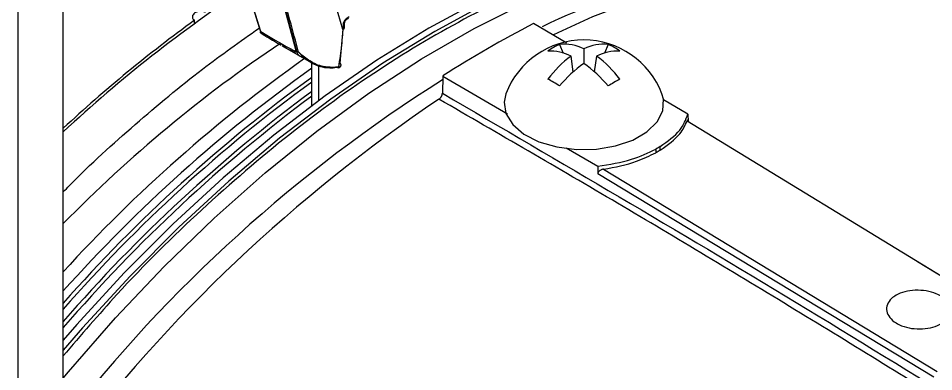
# Model space of a CAD drawing. Extents: x 7 to 113, y 1 to 87.
# Drawn here: x 78.219 to 80.923, y 9.894 to 10.939 of the extents above; entities that cross this region are included whole.
import ezdxf

# ---------------------------------------------------------------- set-up
doc = ezdxf.new("R2010")
doc.units = 0
doc.header["$MEASUREMENT"] = 0
doc.layers.add('OBJECT', color=7, linetype='CONTINUOUS')

msp = doc.modelspace()

# ---------------------------------------------------------------- linework, layer by layer
at = {"layer": 'OBJECT'}
for p, q in [((78.3515, 5.1097), (78.3515, 12.4362)), ((78.2186, 5.0329), (78.2186, 12.3594)), ((78.8648, 11.1216), (78.9347, 10.8956)), ((78.9349, 10.8998), (78.8667, 11.1205)), ((79.0397, 10.8428), (78.9894, 11.0306)), ((78.9905, 11.0299), (79.0408, 10.8421)), ((79.1774, 10.9057), (79.1443, 11.0181)), ((78.7394, 10.9231), (78.7394, 10.9329)), ((79.1696, 10.8058), (79.1787, 10.9064)), ((79.1781, 10.9201), (79.1774, 10.9057)), ((79.8389, 10.8652), (79.7407, 10.9228)), ((78.9372, 10.8939), (78.9345, 10.8961)), ((78.9978, 10.8576), (79.0512, 10.8268)), ((79.8178, 10.8613), (79.8286, 10.8357)), ((79.8895, 10.8488), (79.8895, 10.805)), ((79.9612, 10.8613), (79.9504, 10.8357)), ((79.0468, 10.8387), (79.0408, 10.8421)), ((79.0512, 10.8268), (79.0843, 10.8077)), ((79.8577, 10.7799), (79.8516, 10.8269)), ((79.9213, 10.7799), (79.9274, 10.8269)), ((79.0854, 10.6805), (79.0854, 10.808)), ((79.1066, 10.6962), (79.1066, 10.7988)), ((79.1461, 10.7923), (79.1622, 10.7937)), ((79.1643, 10.7952), (79.1469, 10.7935)), ((79.4725, 10.768), (79.4714, 10.7171)), ((79.4725, 10.768), (79.664, 10.6566)), ((80.1969, 10.6549), (80.1247, 10.6973)), ((80.1946, 10.6351), (81.1769, 10.0356)), ((80.1969, 10.6549), (80.1977, 10.6331)), ((79.8369, 10.556), (79.9309, 10.5013)), ((80.1023, 10.5521), (80.1026, 10.5414)), ((80.1153, 10.5487), (80.115, 10.5595)), ((79.9309, 10.5013), (79.9306, 10.4789)), ((80.9232, 9.8777), (79.9306, 10.4789)), ((79.9476, 10.4925), (80.9336, 9.8951)), ((80.8757, 10.2194), (81.177, 10.0356))]:
    msp.add_line(p, q, dxfattribs=at)
at = {"layer": 'OBJECT', "flags": 128}
for points in [[(80.74, 11.214), (80.6088, 11.2307), (80.4726, 11.2347), (80.3321, 11.2258), (80.1878, 11.2042), (80.0404, 11.1699), (79.8905, 11.1231), (79.7387, 11.064), (79.5856, 10.9928), (79.4319, 10.9097), (79.2782, 10.8153), (79.1251, 10.7097), (78.9733, 10.5936), (78.8234, 10.4673), (78.676, 10.3314), (78.5317, 10.1865), (78.3912, 10.0331), (78.3515, 9.9875)], [(80.757, 11.2042), (80.6257, 11.2209), (80.4895, 11.2249), (80.349, 11.216), (80.2048, 11.1944), (80.0574, 11.1601), (79.9075, 11.1133), (79.7557, 11.0542), (79.6026, 10.983), (79.4489, 10.8999), (79.2951, 10.8055), (79.142, 10.6999), (78.9902, 10.5838), (78.8403, 10.4575), (78.6929, 10.3216), (78.5487, 10.1767), (78.4082, 10.0233), (78.3515, 9.9578)], [(78.3515, 9.8754), (78.3665, 9.8935), (78.5061, 10.0536), (78.6499, 10.2054), (78.7972, 10.3483), (78.9476, 10.4817), (79.1002, 10.6049), (79.2545, 10.7175), (79.4098, 10.8189), (79.5655, 10.9088), (79.7208, 10.9866), (79.8751, 11.0522), (80.0277, 11.1053), (80.178, 11.1455), (80.3254, 11.1727), (80.4692, 11.1869), (80.6087, 11.1879), (80.7435, 11.1757), (80.8728, 11.1504)], [(79.8004, 10.8911), (79.9164, 10.9438), (80.0794, 11.0063), (80.2401, 11.0545), (80.3977, 11.0881), (80.5515, 11.1069), (80.7007, 11.1108), (80.8445, 11.0998), (80.9824, 11.074)], [(79.1821, 10.9105), (79.1825, 10.9206), (79.1827, 10.9249)], [(79.1469, 10.7935), (79.1468, 10.7923), (79.1468, 10.7915), (79.1467, 10.7909), (79.1466, 10.7906), (79.1465, 10.7906), (79.1464, 10.7909), (79.1462, 10.7915), (79.1461, 10.7923)], [(79.1643, 10.7952), (79.1643, 10.794), (79.1641, 10.7931), (79.1639, 10.7924), (79.1636, 10.7921), (79.1635, 10.792)], [(79.659, 10.7156), (79.6536, 10.6907), (79.6592, 10.6567), (79.6792, 10.6246), (79.7125, 10.5963), (79.7568, 10.5737), (79.8095, 10.5582), (79.8673, 10.5508), (79.9264, 10.5518), (79.9832, 10.5614), (80.0341, 10.5788), (80.076, 10.6029), (80.1061, 10.6323), (80.1226, 10.6651), (80.1244, 10.6992), (80.12, 10.7156)]]:
    msp.add_lwpolyline(points, dxfattribs=at)
at = {"layer": 'OBJECT'}
for centre, radius, start, end in [((80.6285, 9.116), 1.994, 90.747, 115.6342), ((81.1316, 7.6272), 4.0722, 123.3411, 133.0546), ((81.203, 7.5452), 4.1888, 126.0257, 132.9015), ((79.1762, 10.9114), 0.00589, 281.6413, 350.9635), ((79.1769, 10.9258), 0.00586, 281.5276, 351.9959), ((81.2184, 8.0535), 3.2275, 117.2472, 122.7474), ((79.8895, 10.6279), 0.2466, 20.836, 159.164), ((81.2575, 7.4859), 4.0674, 123.8139, 135.5995), ((79.8823, 10.7097), 0.1648, 113.0751, 126.9196), ((79.8311, 10.7258), 0.1361, 64.606, 95.6228), ((79.9479, 10.7258), 0.1361, 84.3771, 115.394), ((79.8966, 10.7097), 0.1648, 53.0803, 66.9251), ((81.613, 7.2182), 4.4119, 125.2908, 137.6675), ((79.0651, 10.8615), 0.0321, 217.2108, 221.1806), ((79.052, 10.8615), 0.0224, 236.7566, 240.0193), ((79.0637, 10.8471), 0.0238, 196.5003, 238.3694), ((79.7896, 10.703), 0.1385, 63.4129, 92.5896), ((80.0366, 10.5739), 0.3134, 126.163, 143.8844), ((79.9893, 10.703), 0.1385, 87.4104, 116.5871), ((79.7424, 10.5739), 0.3134, 36.1156, 53.837), ((79.1643, 10.7939), 0.0021, 185.0659, 247.4287), ((79.1622, 10.8019), 0.01, 277.3788, 351.6796), ((79.1648, 10.8028), 0.00768, 266.7787, 341.9011), ((79.1663, 10.801), 0.00581, 354.6154, 55.1579), ((80.1066, 10.4982), 0.3759, 125.285, 140.2138), ((79.6723, 10.4982), 0.3759, 39.7861, 54.7152), ((81.6668, 7.1751), 4.4427, 125.5232, 138.2643), ((81.7046, 7.1441), 4.4678, 125.891, 138.6343), ((81.8027, 7.0598), 4.3704, 122.223, 142.1536), ((81.7245, 7.1275), 4.4819, 126.0752, 138.8156), ((79.1592, 9.6378), 1.2829, 59.1157, 60.8897), ((80.6199, 9.6375), 1.2832, 119.1105, 120.8841), ((81.8294, 7.0243), 4.6049, 126.5764, 139.0486), ((81.8494, 7.0082), 4.6187, 126.7585, 139.2303), ((82.0394, 6.8658), 4.6199, 123.9189, 142.9648), ((81.7196, 7.7653), 3.2221, 119.8667, 120.128), ((81.7216, 7.7514), 3.2257, 119.8667, 120.1279)]:
    msp.add_arc(centre, radius, start, end, dxfattribs=at)
for centre, major_axis, ratio, start_param, end_param in [((77.5993, 11.6191), (-1.7697, 5.6286), 0.198355, 4.51127, 4.544961), ((78.6575, 11.0934), (0.3822, -0.2512), 0.030867, 5.544506, 6.265171), ((78.6791, 11.1109), (0.3616, -0.2711), 0.058139, 5.832572, 6.304437), ((78.6575, 11.0934), (0.3822, -0.2512), 0.030867, 6.265171, 6.317835), ((78.6791, 11.1109), (0.3616, -0.2711), 0.058139, 0.021251, 0.073915)]:
    msp.add_ellipse(centre, major_axis=major_axis, ratio=ratio, start_param=start_param, end_param=end_param, dxfattribs=at)
for points, knots in [([(80.8022, 11.1802), (80.7273, 11.1927), (80.5774, 11.2178), (80.3339, 11.2065), (80.0805, 11.1598), (79.8187, 11.0733), (79.5525, 10.9504), (79.2849, 10.7924), (79.0194, 10.6003), (78.7597, 10.3769), (78.5355, 10.1561), (78.4039, 10.002), (78.3515, 9.9406)], [0, 0, 0, 0, 0.10339, 0.207109, 0.310498, 0.413888, 0.517607, 0.620996, 0.724386, 0.828105, 0.931495, 1, 1, 1, 1]), ([(78.7712, 10.9557), (78.7699, 10.9563), (78.7667, 10.9579), (78.7602, 10.9591), (78.7526, 10.9589), (78.7452, 10.957), (78.739, 10.9537), (78.7345, 10.9493), (78.7325, 10.9443), (78.733, 10.9393), (78.7356, 10.9354), (78.7383, 10.9336), (78.7394, 10.9329)], [0, 0, 0, 0, 0.073488, 0.179791, 0.286365, 0.393528, 0.501387, 0.609762, 0.718227, 0.826269, 0.933534, 1, 1, 1, 1]), ([(79.1958, 10.9426), (79.1939, 10.9417), (79.19, 10.9398), (79.1847, 10.9349), (79.1806, 10.9292), (79.1785, 10.924), (79.1782, 10.9211), (79.1781, 10.9201)], [0, 0, 0, 0, 0.2190626, 0.4380204, 0.6592172, 0.8799982, 1, 1, 1, 1]), ([(79.1828, 10.925), (79.1828, 10.9253), (79.1828, 10.9262), (79.1837, 10.9287), (79.1854, 10.9317), (79.1881, 10.9348), (79.1911, 10.9371), (79.1933, 10.9383), (79.194, 10.9386), (79.1941, 10.9386)], [0, 0, 0, 0, 0.118171, 0.279891, 0.450068, 0.636773, 0.83173, 0.99664, 1, 1, 1, 1]), ([(78.3515, 10.4255), (78.3575, 10.4317), (78.4263, 10.5035), (78.5636, 10.6262), (78.7508, 10.7835), (78.8743, 10.8702), (78.9303, 10.9096)], [0, 0, 0, 0, 0.032509, 0.374179, 0.715848, 1, 1, 1, 1]), ([(78.9345, 10.8961), (78.9344, 10.8972), (78.9343, 10.8982), (78.9349, 10.8997), (78.9349, 10.8998)], [0, 0, 0, 0, 0.980028, 1, 1, 1, 1]), ([(79.1774, 10.9057), (79.177, 10.9003), (79.1751, 10.8738), (79.1712, 10.8365), (79.1661, 10.8059), (79.1643, 10.7952)], [0, 0, 0, 0, 0.139683, 0.698663, 1, 1, 1, 1]), ([(78.9361, 10.8945), (78.9511, 10.8853), (78.971, 10.873), (78.9907, 10.862), (78.9955, 10.8593)], [0, 0, 0, 0, 0.755923, 1, 1, 1, 1]), ([(79.1469, 10.7935), (79.1376, 10.7938), (79.114, 10.7948), (79.08, 10.8105), (79.0577, 10.8279), (79.0478, 10.8377), (79.0469, 10.8386), (79.0468, 10.8387)], [0, 0, 0, 0, 0.244744, 0.626729, 0.967928, 0.996144, 1, 1, 1, 1]), ([(79.0468, 10.8387), (79.0469, 10.8386), (79.0478, 10.8376), (79.0507, 10.8344), (79.0607, 10.8242), (79.0816, 10.8078), (79.1126, 10.7929), (79.136, 10.7925), (79.1461, 10.7923)], [0, 0, 0, 0, 0.003659, 0.034965, 0.112488, 0.381452, 0.732442, 1, 1, 1, 1]), ([(79.4614, 10.6995), (79.4626, 10.7004), (79.4644, 10.7017), (79.4665, 10.7042), (79.4679, 10.7063), (79.4691, 10.7085), (79.4701, 10.7107), (79.4711, 10.7137), (79.4713, 10.7158), (79.4714, 10.7171)], [0, 0, 0, 0, 0.22696, 0.339217, 0.451476, 0.56373, 0.675988, 0.788244, 1, 1, 1, 1]), ([(79.4714, 10.7171), (79.82, 10.5135), (80.5173, 10.1063), (81.5611, 9.4501), (82.6027, 8.7644), (83.2939, 8.2782), (83.6395, 8.0351)], [0, 0, 0, 0, 0.25003, 0.500058, 0.750055, 1, 1, 1, 1]), ([(83.6284, 8.0183), (83.464, 8.1348), (83.1297, 8.3716), (82.6188, 8.7227), (82.0904, 9.0771), (81.5601, 9.4231), (81.0325, 9.7581), (80.5122, 10.0793), (79.9882, 10.3944), (79.6374, 10.5976), (79.4614, 10.6995)], [0, 0, 0, 0, 0.118989, 0.241992, 0.369009, 0.500039, 0.623805, 0.748387, 0.873785, 1, 1, 1, 1]), ([(80.115, 10.5595), (80.1369, 10.5752), (80.1774, 10.6041), (80.1908, 10.6389), (80.1969, 10.6549)], [0, 0, 0, 0, 0.541514, 1, 1, 1, 1]), ([(80.1153, 10.5487), (80.1372, 10.5644), (80.1741, 10.5909), (80.1886, 10.6223), (80.1946, 10.6351)], [0, 0, 0, 0, 0.593383, 1, 1, 1, 1]), ([(80.1946, 10.6351), (80.1948, 10.6357), (80.1952, 10.6369), (80.1958, 10.638), (80.1963, 10.6385), (80.1969, 10.6384), (80.1972, 10.6375), (80.1976, 10.6357), (80.1976, 10.6341), (80.1977, 10.6331)], [0, 0, 0, 0, 0.152075, 0.292239, 0.422142, 0.539512, 0.75246, 0.836113, 1, 1, 1, 1]), ([(79.9309, 10.5013), (79.9653, 10.5068), (80.0288, 10.5169), (80.0792, 10.5411), (80.1023, 10.5521)], [0, 0, 0, 0, 0.54186, 1, 1, 1, 1]), ([(79.9476, 10.4925), (79.9816, 10.499), (80.0388, 10.51), (80.0841, 10.5323), (80.1026, 10.5414)], [0, 0, 0, 0, 0.593401, 1, 1, 1, 1]), ([(79.9476, 10.4925), (79.9464, 10.4923), (79.9441, 10.4919), (79.9408, 10.4907), (79.9379, 10.4893), (79.9348, 10.4872), (79.9326, 10.4848), (79.931, 10.4818), (79.9308, 10.4801), (79.9306, 10.4789)], [0, 0, 0, 0, 0.152075, 0.292239, 0.422142, 0.539512, 0.75246, 0.836113, 1, 1, 1, 1]), ([(80.947, 10.0364), (80.9386, 10.0324), (80.9219, 10.0245), (80.8901, 10.0197), (80.8576, 10.0211), (80.8308, 10.0281), (80.8085, 10.0392), (80.7917, 10.0538), (80.7827, 10.0731), (80.7846, 10.0929), (80.7958, 10.1089), (80.8137, 10.1219), (80.8372, 10.1313), (80.8686, 10.1358), (80.9012, 10.1336), (80.928, 10.1262), (80.9504, 10.115), (80.9672, 10.1006), (80.9762, 10.0819), (80.9742, 10.0629), (80.9633, 10.0472), (80.9516, 10.0394), (80.947, 10.0364)], [0, 0, 0, 0, 0.053651, 0.107302, 0.16095, 0.214596, 0.24995, 0.303685, 0.357419, 0.411167, 0.464871, 0.499999, 0.553585, 0.60717, 0.66081, 0.714534, 0.75005, 0.803721, 0.857393, 0.911044, 0.96469, 1, 1, 1, 1])]:
    msp.add_open_spline(points, degree=3, knots=knots, dxfattribs=at)

doc.saveas('drawing.dxf')
